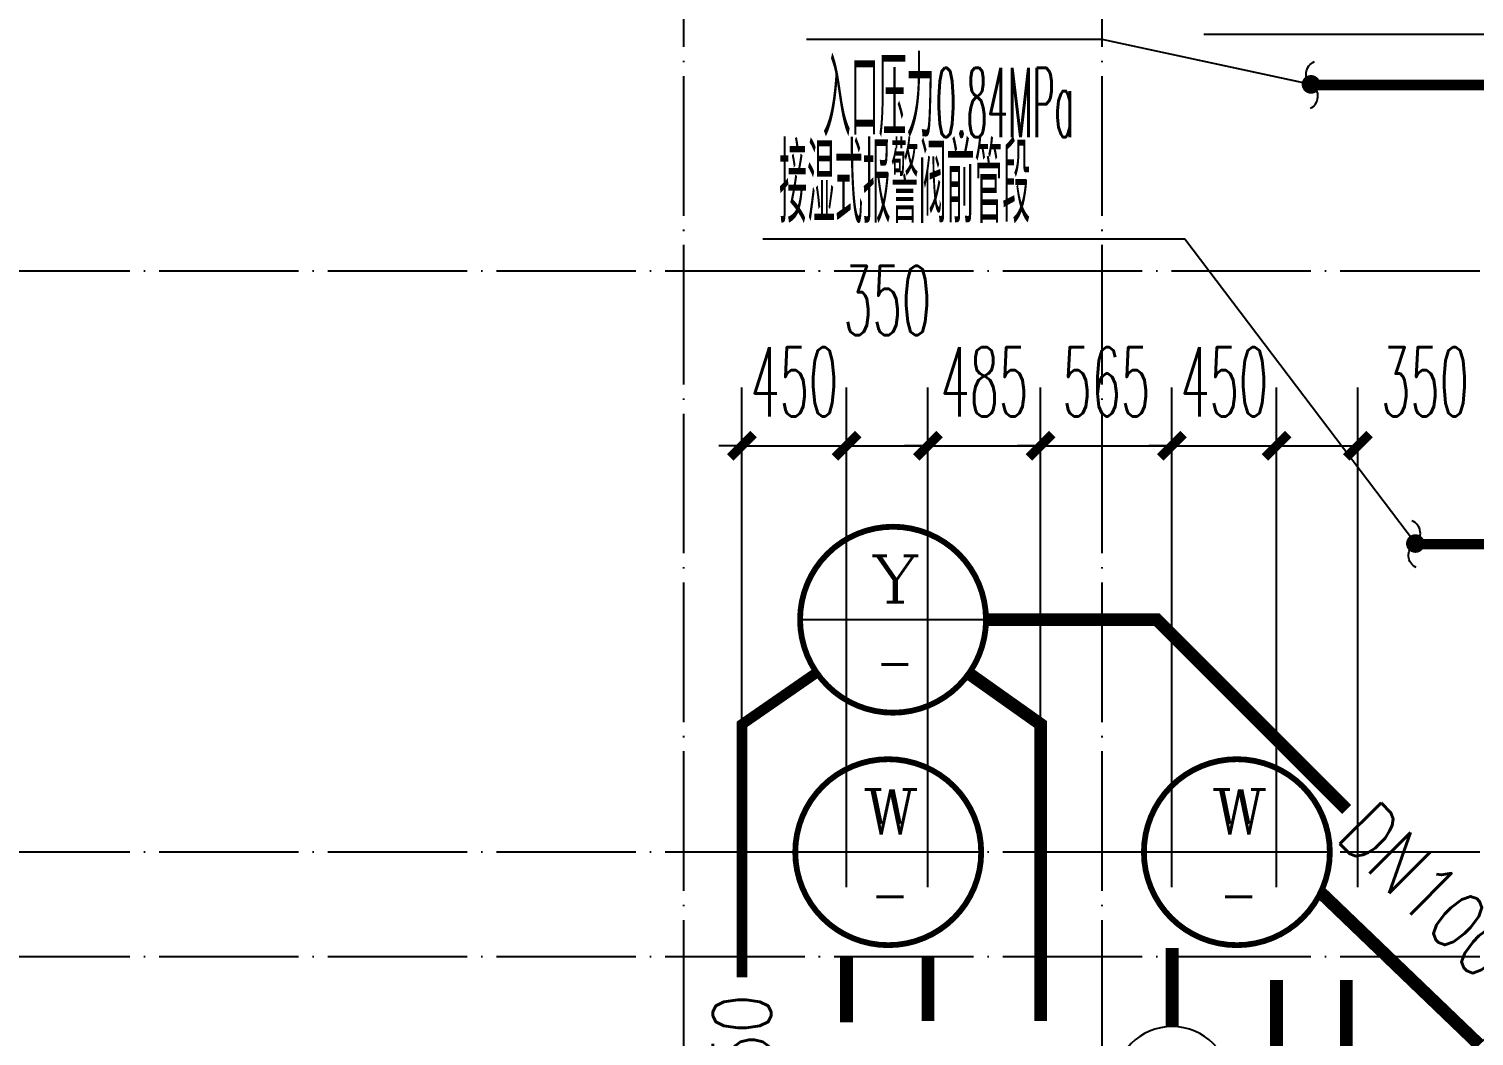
# Model space of a CAD drawing. Extents: x 27938 to 1507990, y 110129 to 923079.
# Drawn here: x 854799 to 861017, y 684866 to 689199 of the extents above; entities that cross this region are included whole.
import ezdxf
from ezdxf.enums import TextEntityAlignment as Align

# ---------------------------------------------------------------- set-up
doc = ezdxf.new("R2010")
doc.units = 0
doc.header["$LTSCALE"] = 1000
doc.header["$MEASUREMENT"] = 0
doc.linetypes.add('DOTE', pattern=[2.42, 2, -0.2, 0.02, -0.2])
for name, color, linetype in [('DIM_不分区给水', 3, 'Continuous'), ('DIM_污水', 2, 'Continuous'), ('DIM_雨水', 4, 'Continuous'), ('DOTE', 1, 'Continuous'), ('EQUIP_不分区喷淋', 7, 'Continuous'), ('EQUIP_不分区消火栓', 7, 'Continuous'), ('PIPE-不分区喷淋', 6, 'TG_ZP'), ('PIPE-不分区消火栓', 1, 'TG_X'), ('PIPE-凝结', 150, 'N'), ('PIPE-污水', 2, 'W'), ('PIPE-雨水', 4, 'TG_Y'), ('PIPE-餐饮排水', 41, 'P'), ('TEXT_凝结', 7, 'Continuous'), ('TEXT_雨水', 7, 'Continuous'), ('TWT_DIM', 3, 'Continuous'), ('WELL_污水', 2, 'Continuous')]:
    doc.layers.add(name, color=color, linetype=linetype)
doc.styles.add('_TCH_DIM_T3', font='SIMPLEX.shx', dxfattribs={"width": 0.494118, "bigfont": 'GBCBIG.shx'})
doc.styles.add('_TWT_CIRCLE', font='COMPLEX', dxfattribs={"width": 1.1, "height": 3.5, "bigfont": 'HZTXT'})
doc.styles.add('_TWT_PIPEDN', font='SIMPLEX', dxfattribs={"width": 0.8, "height": 3.5, "bigfont": 'HZTXT'})
doc.styles.get("Standard").update_dxf_attribs({"font": 'gbenor.shx', "bigfont": 'gbcbig.shx'})
doc.styles.add('TG_LINETYPE', font='SIMPLEX', dxfattribs={"width": 0.8, "height": 3, "bigfont": 'HZTXT'})
doc.linetypes.add('N', pattern='A,3,-0.2,["N",Standard,S=0.25,R=0,X=-0.1,Y=-0.115],-0.2', length=3.4)
doc.linetypes.add('P', pattern='A,3,-0.2,["P",Standard,S=0.25,R=0,X=-0.1,Y=-0.115],-0.2', length=3.4)
doc.linetypes.add('TG_X', pattern='A,2,-0.229,["X",TG_LINETYPE,S=0.1,R=0,X=-0.229,Y=-0.15],0', length=2.229)
doc.linetypes.add('TG_Y', pattern='A,2,-0.229,["Y",TG_LINETYPE,S=0.1,R=0,X=-0.229,Y=-0.15],0', length=2.229)
doc.linetypes.add('TG_ZP', pattern='A,2,-0.561,["ZP",TG_LINETYPE,S=0.1,R=0,X=-0.561,Y=-0.15],0', length=2.561)
doc.linetypes.add('W', pattern='A,3,-0.2,["W",Standard,S=0.25,R=0,X=-0.1,Y=-0.115],-0.2', length=3.4)
doc.dimstyles.new('_TWT_ARCH&&100', dxfattribs={"dimtxt": 297.5, "dimasz": 100, "dimexe": 250, "dimexo": 300, "dimgap": 126.25, "dimtad": 1, "dimdec": 0, "dimzin": 0, "dimdsep": 46, "dimtxsty": '_TCH_DIM_T3', "dimblk": 'ARCHTICK', "dimcen": 0.09, "dimclrt": 7, "dimazin": 2, "dimtfac": 1, "dimtdec": 0, "dimtix": 1, "dimtmove": 2, "dimatfit": 3, "dimfxl": 1, "dimtolj": 1, "dimtzin": 0, "dimarcsym": 0})

# ---------------------------------------------------------------- blocks, each defined once
blk = doc.blocks.new('$TWTSYS$00000190')
blk.add_line((0, 0.5, 0), (0, -0.5, 0))
blk.add_circle((0, 0, 0), 0.5)
blk = doc.blocks.new('_ArchTick')
at = {"color": 0, "linetype": 'ByBlock', "const_width": 0.4}
blk.add_lwpolyline([(-0.5, -0.5), (0.5, 0.5)], dxfattribs=at)
blk = doc.blocks.new('*D436')
at = {"layer": 'Defpoints', "color": 0}
for p in [(860516.6, 687405.6), (860166.6, 685207.2), (860516.6, 685207.2)]:
    blk.add_point(p, dxfattribs=at)
at = {"layer": 'TWT_DIM', "color": 0, "lineweight": -2}
for p, q in [((860166.6, 685507.2), (860166.6, 687655.6)), ((860516.6, 685507.2), (860516.6, 687655.6)), ((860166.6, 687405.6), (860516.6, 687405.6))]:
    blk.add_line(p, q, dxfattribs=at)
at = {"layer": 'TWT_DIM', "color": 0, "lineweight": -2, "xscale": 100, "yscale": 100, "zscale": 100, "rotation": 180}
blk.add_blockref('_ArchTick', (860166.6, 687405.6), dxfattribs=at)
at = {"layer": 'TWT_DIM', "color": 0, "lineweight": -2, "xscale": 100, "yscale": 100, "zscale": 100}
blk.add_blockref('_ArchTick', (860516.6, 687405.6), dxfattribs=at)
at = {"layer": 'TWT_DIM', "color": 7, "insert": (860805.6, 687680.6), "char_height": 297.5, "attachment_point": 5, "style": '_TCH_DIM_T3'}
blk.add_mtext('\\A1;350', dxfattribs=at)
blk = doc.blocks.new('*D437')
at = {"layer": 'Defpoints', "color": 0}
for p in [(860166.6, 687405.6), (859716.6, 685207.2), (860166.6, 685207.2)]:
    blk.add_point(p, dxfattribs=at)
at = {"layer": 'TWT_DIM', "color": 0, "lineweight": -2}
for p, q in [((859716.6, 685507.2), (859716.6, 687655.6)), ((860166.6, 685507.2), (860166.6, 687655.6)), ((859716.6, 687405.6), (859616.6, 687405.6)), ((859716.6, 687405.6), (860166.6, 687405.6)), ((860166.6, 687405.6), (860266.6, 687405.6))]:
    blk.add_line(p, q, dxfattribs=at)
at = {"layer": 'TWT_DIM', "color": 0, "lineweight": -2, "xscale": 100, "yscale": 100, "zscale": 100}
blk.add_blockref('_ArchTick', (859716.6, 687405.6), dxfattribs=at)
at = {"layer": 'TWT_DIM', "color": 0, "lineweight": -2, "xscale": 100, "yscale": 100, "zscale": 100, "rotation": 180}
blk.add_blockref('_ArchTick', (860166.6, 687405.6), dxfattribs=at)
at = {"layer": 'TWT_DIM', "color": 7, "insert": (859941.6, 687680.6), "char_height": 297.5, "attachment_point": 5, "style": '_TCH_DIM_T3'}
blk.add_mtext('\\A1;450', dxfattribs=at)
blk = doc.blocks.new('*D438')
at = {"layer": 'Defpoints', "color": 0}
for p in [(859716.6, 687405.6), (859151.6, 685207.2), (859716.6, 685207.2)]:
    blk.add_point(p, dxfattribs=at)
at = {"layer": 'TWT_DIM', "color": 0, "lineweight": -2}
for p, q in [((859151.6, 685507.2), (859151.6, 687655.6)), ((859716.6, 685507.2), (859716.6, 687655.6)), ((859151.6, 687405.6), (859051.6, 687405.6)), ((859151.6, 687405.6), (859716.6, 687405.6)), ((859716.6, 687405.6), (859816.6, 687405.6))]:
    blk.add_line(p, q, dxfattribs=at)
at = {"layer": 'TWT_DIM', "color": 0, "lineweight": -2, "xscale": 100, "yscale": 100, "zscale": 100}
blk.add_blockref('_ArchTick', (859151.6, 687405.6), dxfattribs=at)
at = {"layer": 'TWT_DIM', "color": 0, "lineweight": -2, "xscale": 100, "yscale": 100, "zscale": 100, "rotation": 180}
blk.add_blockref('_ArchTick', (859716.6, 687405.6), dxfattribs=at)
at = {"layer": 'TWT_DIM', "color": 7, "insert": (859434.1, 687680.6), "char_height": 297.5, "attachment_point": 5, "style": '_TCH_DIM_T3'}
blk.add_mtext('\\A1;565', dxfattribs=at)
blk = doc.blocks.new('*D439')
at = {"layer": 'Defpoints', "color": 0}
for p in [(859151.6, 687405.6), (858666.6, 685207.2), (859151.6, 685207.2)]:
    blk.add_point(p, dxfattribs=at)
at = {"layer": 'TWT_DIM', "color": 0, "lineweight": -2}
for p, q in [((858666.6, 685507.2), (858666.6, 687655.6)), ((859151.6, 685507.2), (859151.6, 687655.6)), ((858666.6, 687405.6), (858566.6, 687405.6)), ((858666.6, 687405.6), (859151.6, 687405.6)), ((859151.6, 687405.6), (859251.6, 687405.6))]:
    blk.add_line(p, q, dxfattribs=at)
at = {"layer": 'TWT_DIM', "color": 0, "lineweight": -2, "xscale": 100, "yscale": 100, "zscale": 100}
blk.add_blockref('_ArchTick', (858666.6, 687405.6), dxfattribs=at)
at = {"layer": 'TWT_DIM', "color": 0, "lineweight": -2, "xscale": 100, "yscale": 100, "zscale": 100, "rotation": 180}
blk.add_blockref('_ArchTick', (859151.6, 687405.6), dxfattribs=at)
at = {"layer": 'TWT_DIM', "color": 7, "insert": (858909.1, 687680.6), "char_height": 297.5, "attachment_point": 5, "style": '_TCH_DIM_T3'}
blk.add_mtext('\\A1;485', dxfattribs=at)
blk = doc.blocks.new('*D440')
at = {"layer": 'Defpoints', "color": 0}
for p in [(858666.6, 687405.6), (858316.6, 685207.2), (858666.6, 685207.2)]:
    blk.add_point(p, dxfattribs=at)
at = {"layer": 'TWT_DIM', "color": 0, "lineweight": -2}
for p, q in [((858316.6, 685507.2), (858316.6, 687655.6)), ((858666.6, 685507.2), (858666.6, 687655.6)), ((858316.6, 687405.6), (858666.6, 687405.6))]:
    blk.add_line(p, q, dxfattribs=at)
at = {"layer": 'TWT_DIM', "color": 0, "lineweight": -2, "xscale": 100, "yscale": 100, "zscale": 100, "rotation": 180}
blk.add_blockref('_ArchTick', (858316.6, 687405.6), dxfattribs=at)
at = {"layer": 'TWT_DIM', "color": 0, "lineweight": -2, "xscale": 100, "yscale": 100, "zscale": 100}
blk.add_blockref('_ArchTick', (858666.6, 687405.6), dxfattribs=at)
at = {"layer": 'TWT_DIM', "color": 7, "insert": (858491.6, 688030.6), "char_height": 297.5, "attachment_point": 5, "style": '_TCH_DIM_T3'}
blk.add_mtext('\\A1;350', dxfattribs=at)
blk = doc.blocks.new('*D441')
at = {"layer": 'Defpoints', "color": 0}
for p in [(858316.6, 687405.6), (857866.6, 685207.2), (858316.6, 685207.2)]:
    blk.add_point(p, dxfattribs=at)
at = {"layer": 'TWT_DIM', "color": 0, "lineweight": -2}
for p, q in [((857866.6, 685507.2), (857866.6, 687655.6)), ((858316.6, 685507.2), (858316.6, 687655.6)), ((857866.6, 687405.6), (857766.6, 687405.6)), ((857866.6, 687405.6), (858316.6, 687405.6)), ((858316.6, 687405.6), (858416.6, 687405.6))]:
    blk.add_line(p, q, dxfattribs=at)
at = {"layer": 'TWT_DIM', "color": 0, "lineweight": -2, "xscale": 100, "yscale": 100, "zscale": 100}
blk.add_blockref('_ArchTick', (857866.6, 687405.6), dxfattribs=at)
at = {"layer": 'TWT_DIM', "color": 0, "lineweight": -2, "xscale": 100, "yscale": 100, "zscale": 100, "rotation": 180}
blk.add_blockref('_ArchTick', (858316.6, 687405.6), dxfattribs=at)
at = {"layer": 'TWT_DIM', "color": 7, "insert": (858091.6, 687680.6), "char_height": 297.5, "attachment_point": 5, "style": '_TCH_DIM_T3'}
blk.add_mtext('\\A1;450', dxfattribs=at)
blk = doc.blocks.new('$TwtSys$00000132')
at = {"elevation": 0}
blk.add_lwpolyline([(6.9, -100.6, -0.575183), (0.2, 0, 0.604745), (-10.9, 100.6, 16.924828)], format="xyb", dxfattribs=at)

msp = doc.modelspace()

# ---------------------------------------------------------------- hatches: boundary and pattern name
at = {"layer": 'PIPE-凝结'}
for points in [[(857866.6, 686207.2), (857853.8, 686225.7), (857844.1, 686219)], [(857866.6, 686207.2), (857844.1, 686207.2), (857844.1, 686219)]]:
    msp.add_hatch(color=256, dxfattribs=at).paths.add_polyline_path(points)
at = {"layer": 'PIPE-雨水'}
for points in [[(859651.6, 686657.2), (859671, 686676.6), (859663, 686684.7)], [(859651.6, 686657.2), (859651.6, 686684.7), (859663, 686684.7)], [(859151.6, 686207.2), (859167.5, 686229.6), (859179.1, 686221.4)], [(859151.6, 686207.2), (859179.1, 686207.2), (859179.1, 686221.4)]]:
    msp.add_hatch(color=256, dxfattribs=at).paths.add_polyline_path(points)

# ---------------------------------------------------------------- linework, layer by layer
at = {"layer": 'DIM_不分区给水'}
for p, q in [((859416.6, 689153.1), (858144.1, 689153.1)), ((860314.8, 688960.2), (859416.6, 689153.1)), ((860315.2, 688959.9), (859416.6, 689153.1)), ((861120.5, 689175), (859853.2, 689175)), ((859771.4, 688294.4), (857956.4, 688294.4)), ((860763.9, 686984.9), (859771.4, 688294.4))]:
    msp.add_line(p, q, dxfattribs=at)
at = {"layer": 'DIM_不分区给水', "const_width": 40}
for points in [[(860334.4, 688956, 1), (860295.3, 688964.4, 1)], [(860334.8, 688955.7, 1), (860295.7, 688964.1, 1)], [(860776, 686968.9, 1), (860751.8, 687000.8, 1)]]:
    msp.add_lwpolyline(points, format="xyb", close=True, dxfattribs=at)
at = {"layer": 'DIM_污水'}
for p, q in [((858895.9, 685657.2), (858095.9, 685657.2)), ((860395.9, 685657.2), (859595.9, 685657.2))]:
    msp.add_line(p, q, dxfattribs=at)
at = {"layer": 'DIM_污水', "const_width": 25}
for points in [[(858895.9, 685657.2, 1), (858095.9, 685657.2, 1)], [(860395.9, 685657.2, 1), (859595.9, 685657.2, 1)]]:
    msp.add_lwpolyline(points, format="xyb", close=True, dxfattribs=at)
at = {"layer": 'DIM_雨水'}
msp.add_line((858916.6, 686657.2), (858116.6, 686657.2), dxfattribs=at)
at = {"layer": 'DIM_雨水', "const_width": 25}
msp.add_lwpolyline([(858916.6, 686657.2, 1), (858116.6, 686657.2, 1)], format="xyb", close=True, dxfattribs=at)
at = {"layer": 'DOTE', "color": 169, "linetype": 'DOTE', "ltscale": 0.3}
for p, q in [((857616.6, 678957.2), (857616.6, 690157.2)), ((859416.6, 678957.2), (859416.6, 690157.2)), ((879916.6, 688157.2), (825916.6, 688157.2)), ((879916.6, 685657.2), (825916.6, 685657.2)), ((879916.6, 685207.2), (825916.6, 685207.2))]:
    msp.add_line(p, q, dxfattribs=at)
at = {"layer": 'PIPE-不分区喷淋', "ltscale": 0.5, "const_width": 45}
msp.add_lwpolyline([(860760, 686982.2), (861866.6, 686982.2)], dxfattribs=at)
at = {"layer": 'PIPE-不分区消火栓', "ltscale": 0.5, "const_width": 45}
msp.add_lwpolyline([(861594.9, 688957.2), (860319.2, 688957.2)], dxfattribs=at)
at = {"layer": 'PIPE-凝结', "ltscale": 0.5, "const_width": 45}
for points in [[(857866.6, 686207.2), (858187.7, 686429.5)], [(857866.6, 685119.1), (857866.6, 686207.2)]]:
    msp.add_lwpolyline(points, dxfattribs=at)
at = {"layer": 'PIPE-污水', "ltscale": 0.5, "const_width": 55}
for points in [[(861037.3, 684830.3), (860356.4, 685483.9)], [(858316.6, 684925.1), (858316.6, 685207.2)], [(858666.6, 684931.1), (858666.6, 685207.2)], [(859717.6, 684907.2), (859717.6, 685245)]]:
    msp.add_lwpolyline(points, dxfattribs=at)
at = {"layer": 'PIPE-雨水', "ltscale": 0.5, "const_width": 55}
for points in [[(858916.6, 686657.2), (859651.6, 686657.2)], [(859651.6, 686657.2), (860468.1, 685840.6)], [(858842.9, 686425.9), (859151.6, 686207.2)], [(859151.6, 684931.1), (859151.6, 686207.2)]]:
    msp.add_lwpolyline(points, dxfattribs=at)
at = {"layer": 'PIPE-餐饮排水', "ltscale": 0.5, "const_width": 55}
for points in [[(860166.6, 684715.5), (860166.6, 685107.6)], [(860466.6, 684644.6), (860466.6, 685107.6)]]:
    msp.add_lwpolyline(points, dxfattribs=at)

# ---------------------------------------------------------------- block references
at = {"layer": 'EQUIP_不分区喷淋'}
msp.add_blockref('$TwtSys$00000132', (860760, 686982.2), dxfattribs=at)
at = {"layer": 'EQUIP_不分区消火栓', "yscale": -1, "rotation": 180}
msp.add_blockref('$TwtSys$00000132', (860319.2, 688957.2), dxfattribs=at)
at = {"layer": 'WELL_污水', "xscale": -500, "yscale": 500, "zscale": 500, "rotation": 90}
for p in [(859717.6, 684657.2), (861217.6, 684657.2)]:
    msp.add_blockref('$TWTSYS$00000190', p, dxfattribs=at)

# ---------------------------------------------------------------- texts
at = {"layer": 'DIM_不分区给水', "color": 7, "style": '_TCH_DIM_T3'}
for s, height, width, p in [('入口压力', 337.59, 0.494118, (858214.1, 688733.1)), ('0.84MPa', 297.5, 0.348789, (858699.8, 688733.1)), ('接湿式报警阀前管段', 337.59, 0.494118, (858026.4, 688364.4))]:
    msp.add_text(s, height=height, dxfattribs=dict(at, width=width)).set_placement(p)
at = {"layer": 'DIM_污水', "color": 7, "style": '_TWT_CIRCLE'}
for s, height, width, p, p2 in [('W', 193.3, 1.1, (858384.5, 685733.5), (858629.5, 685733.5)), ('W', 193.3, 1.1, (859884.5, 685733.5), (860129.5, 685733.5)), ('-', 207, 0.855556, (858420, 685375.9), (858586.9, 685375.9)), ('-', 207, 0.855556, (859920, 685375.9), (860086.9, 685375.9))]:
    msp.add_text(s, height=height, dxfattribs=dict(at, width=width)).set_placement(p, p2, align=Align.FIT)
at = {"layer": 'DIM_雨水', "color": 7, "style": '_TWT_CIRCLE'}
for s, height, width, p, p2 in [('Y', 198.8, 1.1, (858417.7, 686732.7), (858635.3, 686732.7)), ('-', 207, 0.855556, (858440.7, 686375.9), (858607.7, 686375.9))]:
    msp.add_text(s, height=height, dxfattribs=dict(at, width=width)).set_placement(p, p2, align=Align.FIT)
at = {"layer": 'TEXT_凝结', "style": '_TWT_PIPEDN', "width": 0.8}
msp.add_text('DN50', height=250, rotation=90, dxfattribs=at).set_placement((857991.6, 684335.7))
at = {"layer": 'TEXT_雨水', "style": '_TWT_PIPEDN', "width": 0.8}
msp.add_text('DN100', height=250, rotation=315, dxfattribs=at).set_placement((860415.1, 685716.9))

# ---------------------------------------------------------------- dimensions: what is measured, and where the dimension line sits
at = {"layer": 'TWT_DIM'}
for base, p1, p2, picture, middle in [((858666.6, 687405.6), (858316.6, 685207.2), (858666.6, 685207.2), '*D440', (858491.6, 688030.6)), ((860516.6, 687405.6), (860166.6, 685207.2), (860516.6, 685207.2), '*D436', (860805.6, 687680.6))]:
    dim = msp.add_linear_dim(base=base, p1=p1, p2=p2, angle=0, dimstyle='_TWT_ARCH&&100', dxfattribs=at)
    dim.commit()
    dim.dimension.update_dxf_attribs({"geometry": picture, "text_midpoint": middle, "dimtype": 129})
for p1, p2, picture, middle in [((857866.6, 685207.2), (858316.6, 685207.2), '*D441', (858091.6, 687680.6)), ((858666.6, 685207.2), (859151.6, 685207.2), '*D439', (858909.1, 687680.6)), ((859151.6, 685207.2), (859716.6, 685207.2), '*D438', (859434.1, 687680.6)), ((859716.6, 685207.2), (860166.6, 685207.2), '*D437', (859941.6, 687680.6))]:
    dim = msp.add_aligned_dim(p1=p1, p2=p2, distance=2198.4, dimstyle='_TWT_ARCH&&100', dxfattribs=at)
    dim.commit()
    dim.dimension.update_dxf_attribs({"geometry": picture, "text_midpoint": middle})

doc.saveas('drawing.dxf')
